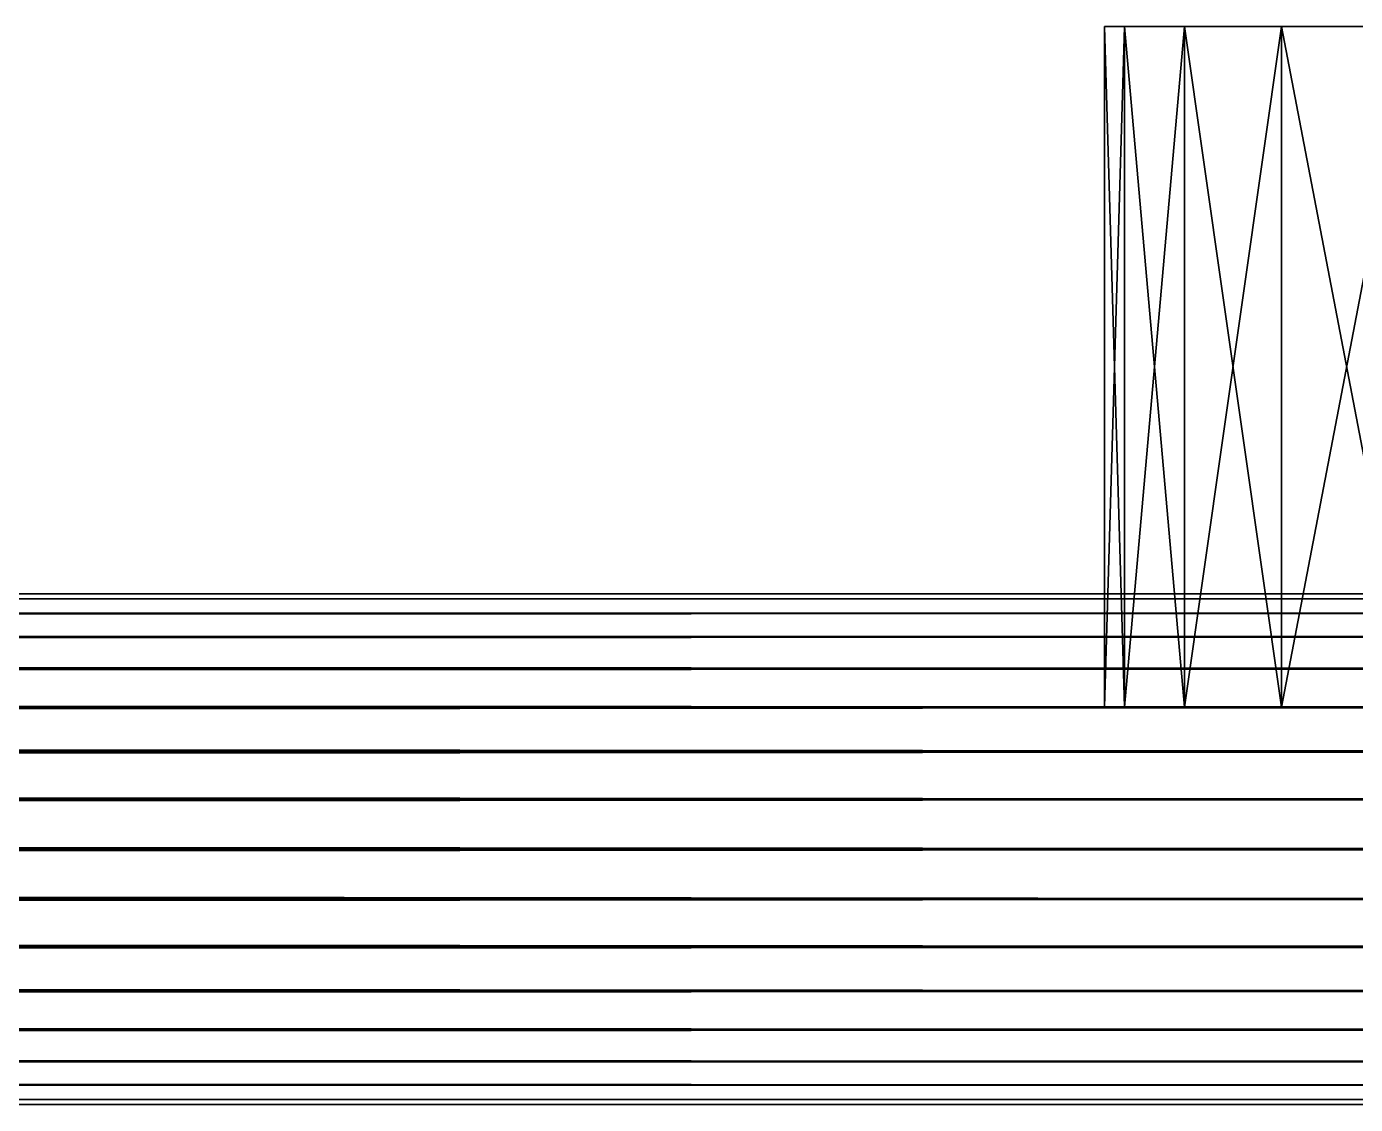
# Model space of a CAD drawing. Header units: millimetres. Extents: x -18 to 4450, y -985 to 970.
# Drawn here: x 2945 to 2991.85, y -934 to -896 of the extents above; entities that cross this region are included whole.
import ezdxf

# ---------------------------------------------------------------- set-up
doc = ezdxf.new("R2010")
doc.units = ezdxf.units.MM
doc.layers.add('datum__wheelbase_datum_line_left', color=5, linetype='CONTINUOUS')
doc.layers.add('running_gear__rear_left_hub_cap_center_button', color=9, linetype='CONTINUOUS')

msp = doc.modelspace()

# ---------------------------------------------------------------- linework, layer by layer
at = {"layer": 'datum__wheelbase_datum_line_left'}
for points in [[(735.000014, -916.000009, 284.999996), (3019.999981, -916.000009, 284.999996), (3019.999981, -916.172922, 286.7558)], [(735.000014, -916.000009, 284.999996), (3019.999981, -916.172922, 286.7558), (735.000014, -916.172922, 286.7558)], [(735.000014, -916.172922, 283.244193), (3019.999981, -916.172922, 283.244193), (3019.999981, -916.000009, 284.999996)], [(735.000014, -916.172922, 283.244193), (3019.999981, -916.000009, 284.999996), (735.000014, -916.000009, 284.999996)], [(735.000014, -916.172922, 286.7558), (3019.999981, -916.172922, 286.7558), (3019.999981, -916.685104, 288.444161)], [(735.000014, -916.172922, 286.7558), (3019.999981, -916.685104, 288.444161), (735.000014, -916.685104, 288.444161)], [(735.000014, -916.685104, 281.555861), (3019.999981, -916.685104, 281.555861), (3019.999981, -916.172922, 283.244193)], [(735.000014, -916.685104, 281.555861), (3019.999981, -916.172922, 283.244193), (735.000014, -916.172922, 283.244193)], [(735.000014, -916.685104, 288.444161), (3019.999981, -916.685104, 288.444161), (3019.999981, -917.516768, 290.000141)], [(735.000014, -916.685104, 288.444161), (3019.999981, -917.516768, 290.000141), (735.000014, -917.516768, 290.000141)], [(735.000014, -917.516768, 279.999882), (3019.999981, -917.516768, 279.999882), (3019.999981, -916.685104, 281.555861)], [(735.000014, -917.516768, 279.999882), (3019.999981, -916.685104, 281.555861), (735.000014, -916.685104, 281.555861)], [(735.000014, -917.516768, 290.000141), (3019.999981, -917.516768, 290.000141), (3019.999981, -918.636024, 291.363955)], [(735.000014, -917.516768, 290.000141), (3019.999981, -918.636024, 291.363955), (735.000014, -918.636024, 291.363955)], [(735.000014, -918.636024, 278.636038), (3019.999981, -918.636024, 278.636038), (3019.999981, -917.516768, 279.999882)], [(735.000014, -918.636024, 278.636038), (3019.999981, -917.516768, 279.999882), (735.000014, -917.516768, 279.999882)], [(735.000014, -918.636024, 291.363955), (3019.999981, -918.636024, 291.363955), (3019.999981, -919.999897, 292.48324)], [(735.000014, -918.636024, 291.363955), (3019.999981, -919.999897, 292.48324), (735.000014, -919.999897, 292.48324)], [(735.000014, -919.999897, 277.516782), (3019.999981, -919.999897, 277.516782), (3019.999981, -918.636024, 278.636038)], [(735.000014, -919.999897, 277.516782), (3019.999981, -918.636024, 278.636038), (735.000014, -918.636024, 278.636038)], [(735.000014, -919.999897, 292.48324), (3019.999981, -919.999897, 292.48324), (3019.999981, -921.555877, 293.314904)], [(735.000014, -919.999897, 292.48324), (3019.999981, -921.555877, 293.314904), (735.000014, -921.555877, 293.314904)], [(735.000014, -921.555877, 276.685089), (3019.999981, -921.555877, 276.685089), (3019.999981, -919.999897, 277.516782)], [(735.000014, -921.555877, 276.685089), (3019.999981, -919.999897, 277.516782), (735.000014, -919.999897, 277.516782)], [(735.000014, -921.555877, 293.314904), (3019.999981, -921.555877, 293.314904), (3019.999981, -923.244178, 293.827057)], [(735.000014, -921.555877, 293.314904), (3019.999981, -923.244178, 293.827057), (735.000014, -923.244178, 293.827057)], [(735.000014, -923.244178, 276.172936), (3019.999981, -923.244178, 276.172936), (3019.999981, -921.555877, 276.685089)], [(735.000014, -923.244178, 276.172936), (3019.999981, -921.555877, 276.685089), (735.000014, -921.555877, 276.685089)], [(735.000014, -923.244178, 293.827057), (3019.999981, -923.244178, 293.827057), (3019.999981, -925.000012, 294)], [(735.000014, -923.244178, 293.827057), (3019.999981, -925.000012, 294), (735.000014, -925.000012, 294)], [(735.000014, -925.000012, 275.999993), (3019.999981, -925.000012, 275.999993), (3019.999981, -923.244178, 276.172936)], [(735.000014, -925.000012, 275.999993), (3019.999981, -923.244178, 276.172936), (735.000014, -923.244178, 276.172936)], [(735.000014, -925.000012, 294), (3019.999981, -925.000012, 294), (3019.999981, -926.755786, 293.827057)], [(735.000014, -925.000012, 294), (3019.999981, -926.755786, 293.827057), (735.000014, -926.755786, 293.827057)], [(735.000014, -926.755786, 276.172936), (3019.999981, -926.755786, 276.172936), (3019.999981, -925.000012, 275.999993)], [(735.000014, -926.755786, 276.172936), (3019.999981, -925.000012, 275.999993), (735.000014, -925.000012, 275.999993)], [(735.000014, -926.755786, 293.827057), (3019.999981, -926.755786, 293.827057), (3019.999981, -928.444147, 293.314904)], [(735.000014, -926.755786, 293.827057), (3019.999981, -928.444147, 293.314904), (735.000014, -928.444147, 293.314904)], [(735.000014, -928.444147, 276.685089), (3019.999981, -928.444147, 276.685089), (3019.999981, -926.755786, 276.172936)], [(735.000014, -928.444147, 276.685089), (3019.999981, -926.755786, 276.172936), (735.000014, -926.755786, 276.172936)], [(735.000014, -928.444147, 293.314904), (3019.999981, -928.444147, 293.314904), (3019.999981, -930.000126, 292.48324)], [(735.000014, -928.444147, 293.314904), (3019.999981, -930.000126, 292.48324), (735.000014, -930.000126, 292.48324)], [(735.000014, -930.000126, 277.516782), (3019.999981, -930.000126, 277.516782), (3019.999981, -928.444147, 276.685089)], [(735.000014, -930.000126, 277.516782), (3019.999981, -928.444147, 276.685089), (735.000014, -928.444147, 276.685089)], [(735.000014, -930.000126, 292.48324), (3019.999981, -930.000126, 292.48324), (3019.999981, -931.36394, 291.363955)], [(735.000014, -930.000126, 292.48324), (3019.999981, -931.36394, 291.363955), (735.000014, -931.36394, 291.363955)], [(735.000014, -931.36394, 278.636038), (3019.999981, -931.36394, 278.636038), (3019.999981, -930.000126, 277.516782)], [(735.000014, -931.36394, 278.636038), (3019.999981, -930.000126, 277.516782), (735.000014, -930.000126, 277.516782)], [(735.000014, -931.36394, 291.363955), (3019.999981, -931.36394, 291.363955), (3019.999981, -932.483256, 290.000141)], [(735.000014, -931.36394, 291.363955), (3019.999981, -932.483256, 290.000141), (735.000014, -932.483256, 290.000141)], [(735.000014, -932.483256, 279.999882), (3019.999981, -932.483256, 279.999882), (3019.999981, -931.36394, 278.636038)], [(735.000014, -932.483256, 279.999882), (3019.999981, -931.36394, 278.636038), (735.000014, -931.36394, 278.636038)], [(735.000014, -932.483256, 290.000141), (3019.999981, -932.483256, 290.000141), (3019.999981, -933.314919, 288.444161)], [(735.000014, -932.483256, 290.000141), (3019.999981, -933.314919, 288.444161), (735.000014, -933.314919, 288.444161)], [(735.000014, -933.314919, 281.555861), (3019.999981, -933.314919, 281.555861), (3019.999981, -932.483256, 279.999882)], [(735.000014, -933.314919, 281.555861), (3019.999981, -932.483256, 279.999882), (735.000014, -932.483256, 279.999882)], [(735.000014, -933.314919, 288.444161), (3019.999981, -933.314919, 288.444161), (3019.999981, -933.827043, 286.7558)], [(735.000014, -933.314919, 288.444161), (3019.999981, -933.827043, 286.7558), (735.000014, -933.827043, 286.7558)], [(735.000014, -933.827043, 283.244193), (3019.999981, -933.827043, 283.244193), (3019.999981, -933.314919, 281.555861)], [(735.000014, -933.827043, 283.244193), (3019.999981, -933.314919, 281.555861), (735.000014, -933.314919, 281.555861)], [(735.000014, -933.827043, 286.7558), (3019.999981, -933.827043, 286.7558), (3019.999981, -934.000015, 284.999996)], [(735.000014, -933.827043, 286.7558), (3019.999981, -934.000015, 284.999996), (735.000014, -934.000015, 284.999996)], [(735.000014, -934.000015, 284.999996), (3019.999981, -934.000015, 284.999996), (3019.999981, -933.827043, 283.244193)], [(735.000014, -934.000015, 284.999996), (3019.999981, -933.827043, 283.244193), (735.000014, -933.827043, 283.244193)]]:
    msp.add_3dface(points, dxfattribs=at)
at = {"layer": 'running_gear__rear_left_hub_cap_center_button'}
for points in [[(2983.711004, -920.000017, 402.218342), (2983.711004, -896.000028, 402.218342), (2983.00004, -896.000028, 395.000011)], [(2983.711004, -920.000017, 402.218342), (2983.00004, -896.000028, 395.000011), (2983.00004, -920.000017, 395.000011)], [(3019.999981, -896.000028, 395.000011), (2983.711004, -896.000028, 402.218342), (2983.00004, -896.000028, 395.000011)], [(2983.00004, -920.000017, 395.000011), (2983.00004, -896.000028, 395.000011), (2983.711004, -896.000028, 387.78165)], [(2983.00004, -920.000017, 395.000011), (2983.711004, -896.000028, 387.78165), (2983.711004, -920.000017, 387.78165)], [(3019.999981, -896.000028, 395.000011), (2983.00004, -896.000028, 395.000011), (2983.711004, -896.000028, 387.78165)], [(2985.816479, -920.000017, 409.159273), (2985.816479, -896.000028, 409.159273), (2983.711004, -896.000028, 402.218342)], [(2985.816479, -920.000017, 409.159273), (2983.711004, -896.000028, 402.218342), (2983.711004, -920.000017, 402.218342)], [(3019.999981, -896.000028, 395.000011), (2985.816479, -896.000028, 409.159273), (2983.711004, -896.000028, 402.218342)], [(2983.711004, -920.000017, 387.78165), (2983.711004, -896.000028, 387.78165), (2985.816479, -896.000028, 380.840719)], [(2983.711004, -920.000017, 387.78165), (2985.816479, -896.000028, 380.840719), (2985.816479, -920.000017, 380.840719)], [(3019.999981, -896.000028, 395.000011), (2983.711004, -896.000028, 387.78165), (2985.816479, -896.000028, 380.840719)], [(2989.23564, -920.000017, 415.556103), (2989.23564, -896.000028, 415.556103), (2985.816479, -896.000028, 409.159273)], [(2989.23564, -920.000017, 415.556103), (2985.816479, -896.000028, 409.159273), (2985.816479, -920.000017, 409.159273)], [(3019.999981, -896.000028, 395.000011), (2989.23564, -896.000028, 415.556103), (2985.816479, -896.000028, 409.159273)], [(2985.816479, -920.000017, 380.840719), (2985.816479, -896.000028, 380.840719), (2989.23564, -896.000028, 374.443889)], [(2985.816479, -920.000017, 380.840719), (2989.23564, -896.000028, 374.443889), (2989.23564, -920.000017, 374.443889)], [(3019.999981, -896.000028, 395.000011), (2985.816479, -896.000028, 380.840719), (2989.23564, -896.000028, 374.443889)], [(2993.837118, -920.000017, 421.162963), (2993.837118, -896.000028, 421.162963), (2989.23564, -896.000028, 415.556103)], [(2993.837118, -920.000017, 421.162963), (2989.23564, -896.000028, 415.556103), (2989.23564, -920.000017, 415.556103)], [(3019.999981, -896.000028, 395.000011), (2993.837118, -896.000028, 421.162963), (2989.23564, -896.000028, 415.556103)], [(2989.23564, -920.000017, 374.443889), (2989.23564, -896.000028, 374.443889), (2993.837118, -896.000028, 368.837059)], [(2989.23564, -920.000017, 374.443889), (2993.837118, -896.000028, 368.837059), (2993.837118, -920.000017, 368.837059)], [(3019.999981, -896.000028, 395.000011), (2989.23564, -896.000028, 374.443889), (2993.837118, -896.000028, 368.837059)], [(3019.999981, -920.000017, 395.000011), (2983.00004, -920.000017, 395.000011), (2983.711004, -920.000017, 402.218342)], [(3019.999981, -920.000017, 395.000011), (2983.711004, -920.000017, 387.78165), (2983.00004, -920.000017, 395.000011)], [(3019.999981, -920.000017, 395.000011), (2983.711004, -920.000017, 402.218342), (2985.816479, -920.000017, 409.159273)], [(3019.999981, -920.000017, 395.000011), (2985.816479, -920.000017, 380.840719), (2983.711004, -920.000017, 387.78165)], [(3019.999981, -920.000017, 395.000011), (2985.816479, -920.000017, 409.159273), (2989.23564, -920.000017, 415.556103)], [(3019.999981, -920.000017, 395.000011), (2989.23564, -920.000017, 374.443889), (2985.816479, -920.000017, 380.840719)], [(3019.999981, -920.000017, 395.000011), (2989.23564, -920.000017, 415.556103), (2993.837118, -920.000017, 421.162963)], [(3019.999981, -920.000017, 395.000011), (2993.837118, -920.000017, 368.837059), (2989.23564, -920.000017, 374.443889)]]:
    msp.add_3dface(points, dxfattribs=at)

doc.saveas('drawing.dxf')
